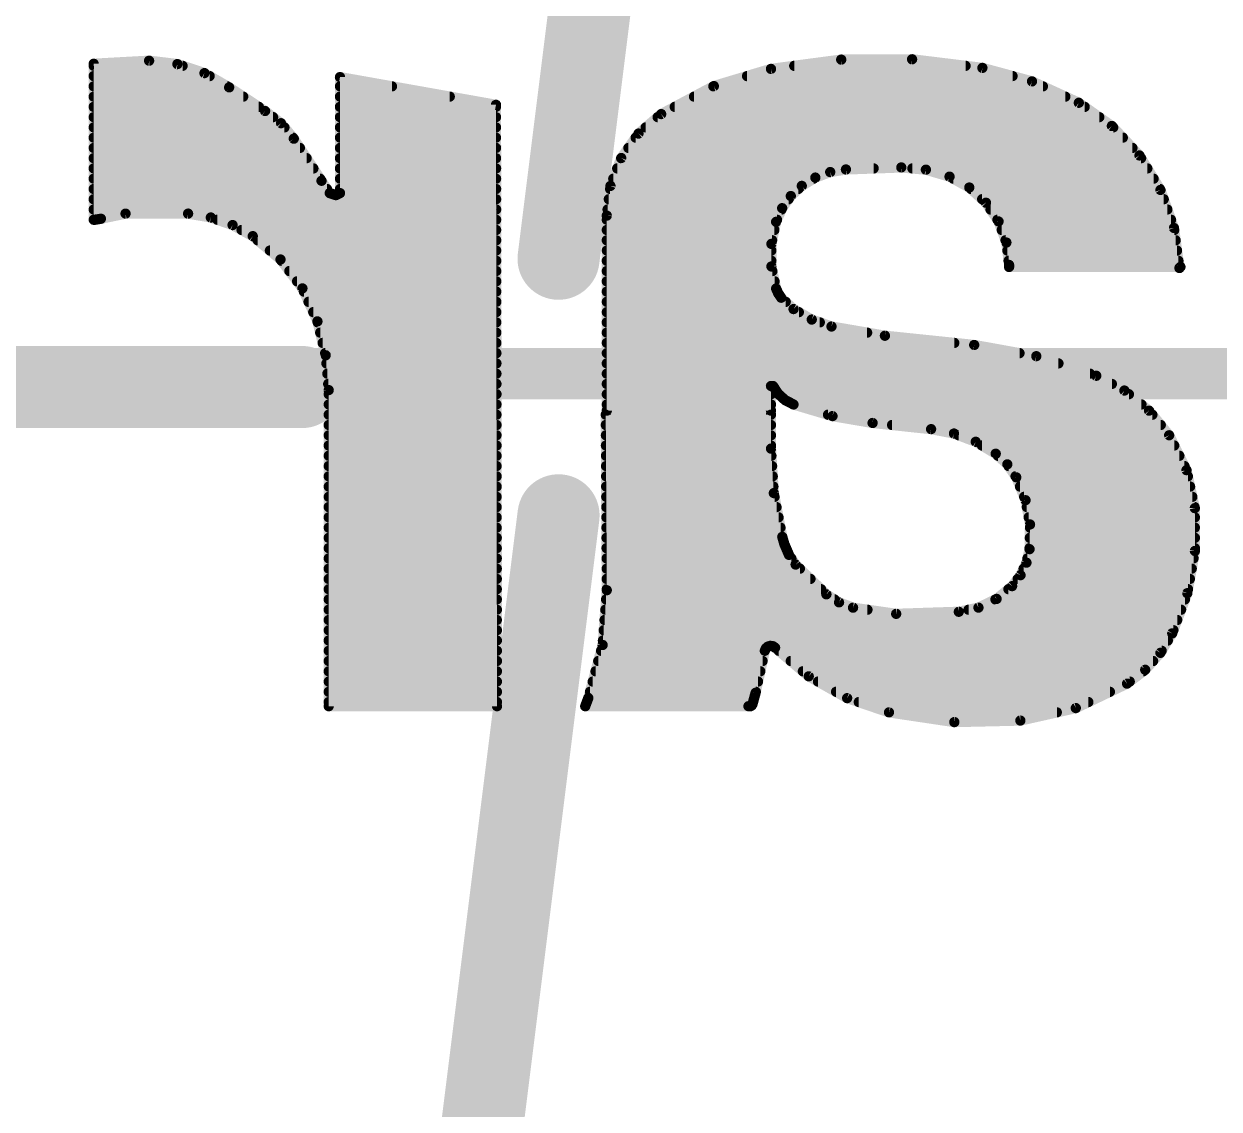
# Model space of a CAD drawing. Extents: x -33 to 32.5, y -8.9 to 49.7.
# Drawn here: x 3.487 to 6.446, y 38.82 to 41.506 of the extents above; entities that cross this region are included whole.
import ezdxf

# ---------------------------------------------------------------- set-up
doc = ezdxf.new("R2010")
doc.units = 0
for name, color, linetype in [('21', 41, 'CONTINUOUS'), ('22', 40, 'CONTINUOUS'), ('51', 53, 'CONTINUOUS')]:
    doc.layers.add(name, color=color, linetype=linetype)

msp = doc.modelspace()

# ---------------------------------------------------------------- linework, layer by layer
at = {"layer": '21', "const_width": 0.2032}
for points in [[(5.1282, 43.4645), (4.8107, 40.9245)], [(4.1757, 40.607), (2.2707, 40.607)], [(4.8107, 40.2895), (4.4932, 37.7495)]]:
    msp.add_lwpolyline(points, dxfattribs=at)
at = {"layer": '21', "const_width": 0.1016}
for points in [[(4.7603, 40.9308, 1), (4.8611, 40.9182)], [(4.1757, 40.5562, 1), (4.1757, 40.6578)], [(4.8611, 40.2832, 1), (4.7603, 40.2958)]]:
    msp.add_lwpolyline(points, format="xyb", dxfattribs=at)
at = {"layer": '22', "const_width": 0.0254}
for points in [[(3.7973, 41.4147), (3.6601, 41.4071)], [(3.6601, 41.4071), (3.6601, 41.021)], [(3.8674, 41.4063), (3.7973, 41.4147)], [(3.9343, 41.384), (3.8674, 41.4063)], [(5.3365, 41.3944), (5.5104, 41.4174)], [(5.5104, 41.4174), (5.6857, 41.4182)], [(5.6857, 41.4182), (5.8598, 41.3969)], [(3.6601, 41.402), (3.8802, 41.402)], [(3.6601, 41.3766), (3.9471, 41.3766)], [(3.9954, 41.3487), (3.9343, 41.384)], [(5.1951, 41.3519), (5.3365, 41.3944)], [(5.2773, 41.3766), (5.9344, 41.3766)], [(5.394, 41.402), (5.8182, 41.402)], [(5.8598, 41.3969), (5.9827, 41.3635)], [(3.6601, 41.3512), (3.9911, 41.3512)], [(4.0843, 41.2902), (3.9954, 41.3487)], [(4.6558, 41.3055), (4.2697, 41.3741)], [(4.2697, 41.3741), (4.2697, 41.087)], [(4.2697, 41.3512), (4.3986, 41.3512)], [(5.0648, 41.2826), (5.1951, 41.3519)], [(5.1938, 41.3512), (6.0096, 41.3512)], [(5.9827, 41.3635), (6.0985, 41.3106)], [(3.6601, 41.3258), (4.0302, 41.3258)], [(4.2697, 41.3258), (4.5415, 41.3258)], [(5.146, 41.3258), (6.0652, 41.3258)], [(3.6601, 41.3004), (4.0688, 41.3004)], [(4.1238, 41.26), (4.0843, 41.2902)], [(4.2697, 41.3004), (4.6558, 41.3004)], [(4.6584, 39.817), (4.6558, 41.3055)], [(5.0983, 41.3004), (6.113, 41.3004)], [(6.0985, 41.3106), (6.1803, 41.2531)], [(3.6601, 41.275), (4.1042, 41.275)], [(4.1554, 41.2217), (4.1238, 41.26)], [(4.2697, 41.275), (4.6559, 41.275)], [(5.0086, 41.2343), (5.0648, 41.2826)], [(5.056, 41.275), (6.1492, 41.275)], [(3.6601, 41.2496), (4.1323, 41.2496)], [(4.2697, 41.2496), (4.6559, 41.2496)], [(4.9659, 41.1738), (5.0086, 41.2343)], [(5.0264, 41.2496), (6.1836, 41.2496)], [(6.1803, 41.2531), (6.2486, 41.1802)], [(3.6601, 41.2242), (4.1533, 41.2242)], [(3.6601, 41.1988), (4.1705, 41.1988)], [(4.224, 41.1175), (4.1554, 41.2217)], [(4.2697, 41.2242), (4.6559, 41.2242)], [(4.2697, 41.1988), (4.656, 41.1988)], [(4.9836, 41.1988), (6.2312, 41.1988)], [(5.0015, 41.2242), (6.2074, 41.2242)], [(3.6601, 41.1734), (4.1872, 41.1734)], [(4.2697, 41.1734), (4.656, 41.1734)], [(4.9392, 41.1047), (4.9659, 41.1738)], [(4.9657, 41.1734), (6.2527, 41.1734)], [(6.2486, 41.1802), (6.3006, 41.0948)], [(3.6601, 41.148), (4.2039, 41.148)], [(4.2697, 41.148), (4.6561, 41.148)], [(4.9559, 41.148), (5.5906, 41.148)], [(5.4832, 41.1391), (5.4463, 41.1254)], [(5.522, 41.1455), (5.4832, 41.1391)], [(5.6591, 41.1505), (5.522, 41.1455)], [(5.7199, 41.145), (5.6591, 41.1505)], [(5.6865, 41.148), (6.2682, 41.148)], [(5.7785, 41.1277), (5.7199, 41.145)], [(3.6601, 41.1226), (4.2206, 41.1226)], [(4.2443, 41.087), (4.224, 41.1175)], [(4.2697, 41.1226), (4.6561, 41.1226)], [(4.9461, 41.1226), (5.4418, 41.1226)], [(5.4463, 41.1254), (5.4127, 41.1048)], [(5.8274, 41.1008), (5.7785, 41.1277)], [(5.7878, 41.1226), (6.2836, 41.1226)], [(3.6601, 41.0972), (4.2375, 41.0972)], [(4.2596, 41.082), (4.2443, 41.087)], [(4.2697, 41.087), (4.2596, 41.082)], [(4.2697, 41.0972), (4.6562, 41.0972)], [(4.9301, 41.0312), (4.9392, 41.1047)], [(4.9383, 41.0972), (5.4045, 41.0972)], [(5.3856, 41.0797), (5.3642, 41.0497)], [(5.4127, 41.1048), (5.3856, 41.0797)], [(5.8686, 41.0632), (5.8274, 41.1008)], [(5.8314, 41.0972), (6.2991, 41.0972)], [(6.3006, 41.0948), (6.334, 41.0006)], [(3.6601, 41.0718), (4.6562, 41.0718)], [(4.9351, 41.0718), (5.38, 41.0718)], [(5.3642, 41.0497), (5.3492, 41.0159)], [(5.8592, 41.0718), (6.3087, 41.0718)], [(5.8998, 41.0169), (5.8686, 41.0632)], [(3.6601, 41.0464), (4.6563, 41.0464)], [(3.6601, 41.021), (3.6627, 41.021)], [(3.6601, 41.021), (3.6627, 41.021)], [(3.6627, 41.021), (3.6779, 41.0235)], [(3.6779, 41.0235), (3.7389, 41.0362)], [(3.7389, 41.0362), (3.8938, 41.0362)], [(3.8938, 41.0362), (3.95, 41.0267)], [(3.95, 41.0267), (4.0039, 41.0079)], [(3.9663, 41.021), (4.6563, 41.021)], [(4.9301, 40.5486), (4.9301, 41.0312)], [(4.9301, 41.021), (5.3515, 41.021)], [(4.932, 41.0464), (5.3627, 41.0464)], [(5.8799, 41.0464), (6.3177, 41.0464)], [(5.897, 41.021), (6.3268, 41.021)], [(4.0039, 41.0079), (4.0538, 40.9804)], [(4.0262, 40.9956), (4.6563, 40.9956)], [(4.9301, 40.9956), (5.3449, 40.9956)], [(5.3492, 41.0159), (5.3375, 40.9613)], [(5.9192, 40.9646), (5.8998, 41.0169)], [(5.9077, 40.9956), (6.3347, 40.9956)], [(6.334, 41.0006), (6.3475, 40.9016)], [(4.0538, 40.9804), (4.1225, 40.9227)], [(4.0659, 40.9702), (4.6564, 40.9702)], [(4.9301, 40.9702), (5.3394, 40.9702)], [(5.3375, 40.9613), (5.3375, 40.9054)], [(5.9171, 40.9702), (6.3381, 40.9702)], [(5.9258, 40.9092), (5.9192, 40.9646)], [(4.0962, 40.9448), (4.6564, 40.9448)], [(4.9301, 40.9448), (5.3375, 40.9448)], [(5.9216, 40.9448), (6.3416, 40.9448)], [(4.1225, 40.9227), (4.1768, 40.8512)], [(4.125, 40.9194), (4.6565, 40.9194)], [(4.9301, 40.9194), (5.3375, 40.9194)], [(5.3375, 40.9054), (5.3492, 40.8508)], [(5.9246, 40.9194), (6.3451, 40.9194)], [(5.9258, 40.9042), (5.9258, 40.9092)], [(6.35, 40.9042), (5.9258, 40.9042)], [(6.3475, 40.9016), (6.35, 40.9042)], [(4.1443, 40.894), (4.6565, 40.894)], [(4.9301, 40.894), (5.34, 40.894)], [(4.1635, 40.8686), (4.6566, 40.8686)], [(4.1768, 40.8512), (4.2139, 40.7695)], [(4.1804, 40.8432), (4.6566, 40.8432)], [(4.9301, 40.8686), (5.3454, 40.8686)], [(4.9301, 40.8432), (5.3525, 40.8432)], [(5.3492, 40.8508), (5.3545, 40.8388)], [(4.1919, 40.8178), (4.6567, 40.8178)], [(4.9301, 40.8178), (5.373, 40.8178)], [(5.3545, 40.8388), (5.3619, 40.828)], [(5.3619, 40.828), (5.3924, 40.8)], [(4.2035, 40.7924), (4.6567, 40.7924)], [(4.9301, 40.7924), (5.4056, 40.7924)], [(5.3924, 40.8), (5.4374, 40.7741)], [(4.2139, 40.7695), (4.2344, 40.6855)], [(4.2145, 40.767), (4.6567, 40.767)], [(4.9301, 40.767), (5.4574, 40.767)], [(5.4374, 40.7741), (5.4864, 40.7568)], [(5.4864, 40.7568), (5.6185, 40.734)], [(4.2207, 40.7416), (4.6568, 40.7416)], [(4.9301, 40.7416), (5.5745, 40.7416)], [(5.6185, 40.734), (5.8395, 40.7111)], [(4.2269, 40.7162), (4.6568, 40.7162)], [(4.9301, 40.7162), (5.7903, 40.7162)], [(5.8395, 40.7111), (5.9932, 40.6833)], [(4.2331, 40.6908), (4.6569, 40.6908)], [(4.2344, 40.6855), (4.2418, 40.5994)], [(4.2361, 40.6654), (4.6569, 40.6654)], [(4.9301, 40.6908), (5.9517, 40.6908)], [(4.9301, 40.6654), (6.0481, 40.6654)], [(5.9932, 40.6833), (6.1417, 40.6349)], [(4.2383, 40.64), (4.657, 40.64)], [(4.9301, 40.64), (6.1261, 40.64)], [(6.1417, 40.6349), (6.2114, 40.5983)], [(4.2405, 40.6146), (4.657, 40.6146)], [(4.9301, 40.6146), (6.1803, 40.6146)], [(5.3416, 40.6095), (5.3365, 40.6095)], [(5.3365, 40.6095), (5.3365, 40.5486)], [(5.3544, 40.5901), (5.3416, 40.6095)], [(4.2418, 40.5994), (4.2418, 39.817)], [(4.2418, 40.5892), (4.6571, 40.5892)], [(4.9301, 40.5892), (5.3365, 40.5892)], [(5.3717, 40.5745), (5.3544, 40.5901)], [(5.3554, 40.5892), (6.2225, 40.5892)], [(6.2114, 40.5983), (6.2723, 40.5485)], [(4.2418, 40.5638), (4.6571, 40.5638)], [(4.9301, 40.5638), (5.3365, 40.5638)], [(5.3365, 40.5486), (4.9301, 40.5486)], [(5.3924, 40.5638), (5.3717, 40.5745)], [(5.4888, 40.535), (5.3924, 40.5638)], [(5.3924, 40.5638), (6.2536, 40.5638)], [(6.2723, 40.5485), (6.3221, 40.4876)], [(4.2418, 40.5384), (4.6571, 40.5384)], [(4.9301, 40.1041), (4.9276, 40.5384)], [(4.9276, 40.5384), (5.3365, 40.5384)], [(5.3365, 40.5384), (5.3365, 40.4546)], [(5.4776, 40.5384), (6.2806, 40.5384)], [(5.588, 40.5181), (5.4888, 40.535)], [(5.7328, 40.5028), (5.588, 40.5181)], [(4.2418, 40.513), (4.6572, 40.513)], [(4.2418, 40.4876), (4.6572, 40.4876)], [(4.9277, 40.513), (5.3365, 40.513)], [(4.9279, 40.4876), (5.3365, 40.4876)], [(5.6363, 40.513), (6.3013, 40.513)], [(5.7894, 40.492), (5.7328, 40.5028)], [(5.8433, 40.4715), (5.7894, 40.492)], [(5.8009, 40.4876), (6.3221, 40.4876)], [(6.3221, 40.4876), (6.365, 40.4014)], [(4.2418, 40.4622), (4.6573, 40.4622)], [(4.928, 40.4622), (5.3365, 40.4622)], [(5.8928, 40.4419), (5.8433, 40.4715)], [(5.8588, 40.4622), (6.3347, 40.4622)], [(4.2418, 40.4368), (4.6573, 40.4368)], [(4.9282, 40.4368), (5.3376, 40.4368)], [(5.3365, 40.4546), (5.3435, 40.3445)], [(5.9216, 40.4156), (5.8928, 40.4419)], [(5.8984, 40.4368), (6.3474, 40.4368)], [(4.2418, 40.4114), (4.6574, 40.4114)], [(4.9283, 40.4114), (5.3393, 40.4114)], [(5.9436, 40.3835), (5.9216, 40.4156)], [(5.9245, 40.4114), (6.36, 40.4114)], [(6.365, 40.4014), (6.3856, 40.3073)], [(4.2418, 40.386), (4.6574, 40.386)], [(4.9285, 40.386), (5.3409, 40.386)], [(5.9419, 40.386), (6.3684, 40.386)], [(5.9666, 40.3269), (5.9436, 40.3835)], [(4.2418, 40.3606), (4.6575, 40.3606)], [(4.9286, 40.3606), (5.3425, 40.3606)], [(5.3435, 40.3445), (5.3645, 40.2361)], [(5.9529, 40.3606), (6.3739, 40.3606)], [(4.2418, 40.3352), (4.6575, 40.3352)], [(4.2418, 40.3098), (4.6575, 40.3098)], [(4.9288, 40.3352), (5.3453, 40.3352)], [(4.9289, 40.3098), (5.3502, 40.3098)], [(5.9632, 40.3352), (6.3795, 40.3352)], [(5.9777, 40.2668), (5.9666, 40.3269)], [(5.9698, 40.3098), (6.3851, 40.3098)], [(4.2418, 40.2844), (4.6576, 40.2844)], [(4.9291, 40.2844), (5.3552, 40.2844)], [(5.9745, 40.2844), (6.3857, 40.2844)], [(6.3856, 40.3073), (6.3859, 40.2012)], [(4.2418, 40.259), (4.6576, 40.259)], [(4.9292, 40.259), (5.3601, 40.259)], [(5.9766, 40.2057), (5.9777, 40.2668)], [(5.9776, 40.259), (6.3857, 40.259)], [(4.2418, 40.2336), (4.6577, 40.2336)], [(4.9294, 40.2336), (5.3652, 40.2336)], [(5.3645, 40.2361), (5.3696, 40.2184)], [(5.9771, 40.2336), (6.3858, 40.2336)], [(4.2418, 40.2082), (4.6577, 40.2082)], [(4.9295, 40.2082), (5.374, 40.2082)], [(5.3696, 40.2184), (5.3811, 40.1916)], [(5.3811, 40.1916), (5.3975, 40.1676)], [(5.9689, 40.1723), (5.9766, 40.2057)], [(5.9766, 40.2082), (6.3858, 40.2082)], [(6.3859, 40.2012), (6.367, 40.0967)], [(4.2418, 40.1828), (4.6578, 40.1828)], [(4.9297, 40.1828), (5.3871, 40.1828)], [(5.3975, 40.1676), (5.4737, 40.0939)], [(5.9543, 40.1414), (5.9689, 40.1723)], [(5.9713, 40.1828), (6.3825, 40.1828)], [(4.2418, 40.1574), (4.6578, 40.1574)], [(4.2418, 40.132), (4.6578, 40.132)], [(4.9298, 40.1574), (5.408, 40.1574)], [(4.9299, 40.132), (5.4343, 40.132)], [(5.9334, 40.1142), (5.9543, 40.1414)], [(5.9471, 40.132), (6.3734, 40.132)], [(5.9618, 40.1574), (6.378, 40.1574)], [(4.2418, 40.1066), (4.6579, 40.1066)], [(4.9198, 39.9686), (4.9301, 40.1041)], [(4.9301, 40.1066), (5.4606, 40.1066)], [(5.895, 40.0826), (5.9334, 40.1142)], [(5.9242, 40.1066), (6.3688, 40.1066)], [(4.2418, 40.0812), (4.6579, 40.0812)], [(4.9284, 40.0812), (5.4938, 40.0812)], [(5.4737, 40.0939), (5.505, 40.0741)], [(5.505, 40.0741), (5.5397, 40.0609)], [(5.8501, 40.061), (5.895, 40.0826)], [(5.8921, 40.0812), (6.3612, 40.0812)], [(6.367, 40.0967), (6.3297, 39.9974)], [(4.2418, 40.0558), (4.658, 40.0558)], [(4.9264, 40.0558), (5.5753, 40.0558)], [(5.5397, 40.0609), (5.6464, 40.0456)], [(5.6464, 40.0456), (5.8014, 40.0507)], [(5.8014, 40.0507), (5.8501, 40.061)], [(5.8255, 40.0558), (6.3516, 40.0558)], [(4.2418, 40.0304), (4.658, 40.0304)], [(4.9245, 40.0304), (6.3421, 40.0304)], [(4.2418, 40.005), (4.6581, 40.005)], [(4.9225, 40.005), (6.3326, 40.005)], [(6.3297, 39.9974), (6.3005, 39.9491)], [(4.2418, 39.9796), (4.6581, 39.9796)], [(4.8844, 39.8374), (4.9198, 39.9686)], [(4.9206, 39.9796), (6.3189, 39.9796)], [(5.3239, 39.9601), (5.3213, 39.9542)], [(5.3287, 39.9644), (5.3239, 39.9601)], [(5.3349, 39.9663), (5.3287, 39.9644)], [(5.3413, 39.9654), (5.3349, 39.9663)], [(5.3467, 39.9618), (5.3413, 39.9654)], [(5.43, 39.891), (5.3467, 39.9618)], [(4.2418, 39.9542), (4.6582, 39.9542)], [(4.2418, 39.9288), (4.6582, 39.9288)], [(4.909, 39.9288), (5.3157, 39.9288)], [(4.9159, 39.9542), (5.3213, 39.9542)], [(5.3213, 39.9542), (5.2984, 39.8501)], [(5.3556, 39.9542), (6.3036, 39.9542)], [(5.3855, 39.9288), (6.2823, 39.9288)], [(6.3005, 39.9491), (6.2628, 39.9071)], [(4.2418, 39.9034), (4.6582, 39.9034)], [(4.9022, 39.9034), (5.3101, 39.9034)], [(5.4154, 39.9034), (6.2579, 39.9034)], [(6.2628, 39.9071), (6.2179, 39.8729)], [(4.2418, 39.878), (4.6583, 39.878)], [(4.8953, 39.878), (5.3045, 39.878)], [(5.5251, 39.837), (5.43, 39.891)], [(5.4529, 39.878), (6.2246, 39.878)], [(6.2179, 39.8729), (6.091, 39.8123)], [(4.2418, 39.8526), (4.6583, 39.8526)], [(4.8768, 39.817), (4.8844, 39.8374)], [(4.8885, 39.8526), (5.299, 39.8526)], [(5.2984, 39.8501), (5.2908, 39.8221)], [(5.4976, 39.8526), (6.1754, 39.8526)], [(5.6286, 39.8018), (5.5251, 39.837)], [(4.2418, 39.8272), (4.6584, 39.8272)], [(4.2418, 39.817), (4.6584, 39.817)], [(5.2807, 39.817), (4.8768, 39.817)], [(4.8806, 39.8272), (5.2922, 39.8272)], [(5.2849, 39.8167), (5.2807, 39.817)], [(5.2886, 39.8185), (5.2849, 39.8167)], [(5.2908, 39.8221), (5.2886, 39.8185)], [(5.5539, 39.8272), (6.1221, 39.8272)], [(6.091, 39.8123), (5.9538, 39.7815)], [(5.7903, 39.7777), (5.6286, 39.8018)], [(5.6286, 39.8018), (6.0441, 39.8018)], [(5.9538, 39.7815), (5.7903, 39.7777)]]:
    msp.add_lwpolyline(points, dxfattribs=at)
at = {"layer": '22', "const_width": 0.0127}
for points in [[(3.6597, 41.4134, 1), (3.6605, 41.4008)], [(3.6665, 41.4071, 1), (3.6538, 41.4071)], [(3.7981, 41.421, 1), (3.7965, 41.4084)], [(3.7977, 41.4084, 1), (3.7969, 41.421)], [(3.8694, 41.4123, 1), (3.8653, 41.4003)], [(3.8666, 41.4, 1), (3.8681, 41.4126)], [(5.5103, 41.4237, 1), (5.5104, 41.411)], [(5.5112, 41.4111, 1), (5.5095, 41.4237)], [(5.6865, 41.4245, 1), (5.685, 41.4119)], [(5.6858, 41.4119, 1), (5.6857, 41.4246)], [(3.6601, 41.383, 1), (3.6601, 41.3703)], [(3.6601, 41.4083, 1), (3.6601, 41.3957)], [(3.8802, 41.3957, 1), (3.8802, 41.4083)], [(3.9375, 41.3895, 1), (3.9311, 41.3785)], [(3.9323, 41.378, 1), (3.9363, 41.39)], [(3.9471, 41.3703, 1), (3.9471, 41.383)], [(5.2773, 41.383, 1), (5.2773, 41.3703)], [(5.3357, 41.4007, 1), (5.3373, 41.3881)], [(5.3383, 41.3883, 1), (5.3347, 41.4005)], [(5.394, 41.4083, 1), (5.394, 41.3957)], [(5.8182, 41.3957, 1), (5.8182, 41.4083)], [(5.8615, 41.403, 1), (5.8581, 41.3908)], [(5.859, 41.3906, 1), (5.8606, 41.4032)], [(5.9344, 41.3703, 1), (5.9344, 41.383)], [(3.6601, 41.3575, 1), (3.6601, 41.3449)], [(3.9989, 41.354, 1), (3.9919, 41.3434)], [(3.9911, 41.3449, 1), (3.9911, 41.3575)], [(3.9922, 41.3432, 1), (3.9986, 41.3542)], [(4.2708, 41.3804, 1), (4.2686, 41.3678)], [(4.2761, 41.3741, 1), (4.2633, 41.3741)], [(4.2697, 41.3575, 1), (4.2697, 41.3449)], [(4.3986, 41.3449, 1), (4.3986, 41.3575)], [(5.1938, 41.3575, 1), (5.1938, 41.3449)], [(5.1933, 41.358, 1), (5.197, 41.3458)], [(5.1981, 41.3463, 1), (5.1921, 41.3575)], [(5.9853, 41.3693, 1), (5.98, 41.3577)], [(5.981, 41.3574, 1), (5.9843, 41.3696)], [(6.0096, 41.3449, 1), (6.0096, 41.3575)], [(3.6601, 41.3321, 1), (3.6601, 41.3195)], [(4.0302, 41.3195, 1), (4.0302, 41.3321)], [(4.2697, 41.3321, 1), (4.2697, 41.3195)], [(4.5415, 41.3195, 1), (4.5415, 41.3321)], [(5.146, 41.3321, 1), (5.146, 41.3195)], [(6.0652, 41.3195, 1), (6.0652, 41.3321)], [(3.6601, 41.3068, 1), (3.6601, 41.2941)], [(4.0688, 41.2941, 1), (4.0688, 41.3068)], [(4.0882, 41.2952, 1), (4.0804, 41.2852)], [(4.0808, 41.2849, 1), (4.0878, 41.2955)], [(4.2697, 41.3068, 1), (4.2697, 41.2941)], [(4.6621, 41.3055, 1), (4.6495, 41.3055)], [(4.6547, 41.2992, 1), (4.6569, 41.3118)], [(4.6558, 41.2941, 1), (4.6558, 41.3068)], [(5.0983, 41.3068, 1), (5.0983, 41.2941)], [(6.1022, 41.3158, 1), (6.0948, 41.3054)], [(6.0959, 41.3048, 1), (6.1011, 41.3164)], [(6.113, 41.2941, 1), (6.113, 41.3068)], [(3.6601, 41.2813, 1), (3.6601, 41.2687)], [(4.1042, 41.2687, 1), (4.1042, 41.2813)], [(4.1286, 41.264, 1), (4.1189, 41.256)], [(4.1199, 41.255, 1), (4.1276, 41.265)], [(4.2697, 41.2813, 1), (4.2697, 41.2687)], [(4.6559, 41.2687, 1), (4.6559, 41.2813)], [(5.056, 41.2813, 1), (5.056, 41.2687)], [(5.0618, 41.2882, 1), (5.0678, 41.277)], [(5.0689, 41.2778, 1), (5.0607, 41.2874)], [(6.1492, 41.2687, 1), (6.1492, 41.2813)], [(3.6601, 41.2559, 1), (3.6601, 41.2433)], [(4.1323, 41.2433, 1), (4.1323, 41.2559)], [(4.2697, 41.2559, 1), (4.2697, 41.2433)], [(4.6559, 41.2433, 1), (4.6559, 41.2559)], [(5.0045, 41.2391, 1), (5.0128, 41.2295)], [(5.0138, 41.2306, 1), (5.0034, 41.238)], [(5.0264, 41.2559, 1), (5.0264, 41.2433)], [(6.1849, 41.2575, 1), (6.1756, 41.2488)], [(6.1766, 41.2479, 1), (6.1839, 41.2583)], [(6.1836, 41.2433, 1), (6.1836, 41.2559)], [(3.6601, 41.2306, 1), (3.6601, 41.2179)], [(3.6601, 41.2051, 1), (3.6601, 41.1925)], [(4.1607, 41.2252, 1), (4.1501, 41.2182)], [(4.1505, 41.2177, 1), (4.1603, 41.2257)], [(4.1533, 41.2179, 1), (4.1533, 41.2306)], [(4.1705, 41.1925, 1), (4.1705, 41.2051)], [(4.2697, 41.2306, 1), (4.2697, 41.2179)], [(4.2697, 41.2051, 1), (4.2697, 41.1925)], [(4.6559, 41.2179, 1), (4.6559, 41.2306)], [(4.656, 41.1925, 1), (4.656, 41.2051)], [(4.9836, 41.2051, 1), (4.9836, 41.1925)], [(5.0015, 41.2306, 1), (5.0015, 41.2179)], [(6.2074, 41.2179, 1), (6.2074, 41.2306)], [(6.2312, 41.1925, 1), (6.2312, 41.2051)], [(3.6601, 41.1797, 1), (3.6601, 41.1671)], [(4.1872, 41.1671, 1), (4.1872, 41.1797)], [(4.2697, 41.1797, 1), (4.2697, 41.1671)], [(4.656, 41.1671, 1), (4.656, 41.1797)], [(4.9657, 41.1797, 1), (4.9657, 41.1671)], [(4.9607, 41.1775, 1), (4.9711, 41.1701)], [(4.9718, 41.1715, 1), (4.96, 41.1761)], [(6.254, 41.1835, 1), (6.2432, 41.1769)], [(6.244, 41.1758, 1), (6.2532, 41.1845)], [(6.2527, 41.1671, 1), (6.2527, 41.1797)], [(3.6601, 41.1544, 1), (3.6601, 41.1417)], [(4.2039, 41.1417, 1), (4.2039, 41.1544)], [(4.2697, 41.1544, 1), (4.2697, 41.1417)], [(4.6561, 41.1417, 1), (4.6561, 41.1544)], [(4.9559, 41.1544, 1), (4.9559, 41.1417)], [(5.4821, 41.1454, 1), (5.4842, 41.1328)], [(5.4854, 41.1331, 1), (5.4809, 41.145)], [(5.5218, 41.1518, 1), (5.5222, 41.1392)], [(5.523, 41.1392, 1), (5.521, 41.1518)], [(5.5906, 41.1417, 1), (5.5906, 41.1544)], [(5.6597, 41.1568, 1), (5.6585, 41.1442)], [(5.6593, 41.1442, 1), (5.6589, 41.1568)], [(5.6865, 41.1544, 1), (5.6865, 41.1417)], [(5.7217, 41.151, 1), (5.7181, 41.1389)], [(5.7193, 41.1386, 1), (5.7205, 41.1513)], [(6.2682, 41.1417, 1), (6.2682, 41.1544)], [(3.6601, 41.1289, 1), (3.6601, 41.1163)], [(4.2293, 41.121, 1), (4.2187, 41.114)], [(4.2187, 41.114, 1), (4.2293, 41.121)], [(4.2206, 41.1163, 1), (4.2206, 41.1289)], [(4.2697, 41.1289, 1), (4.2697, 41.1163)], [(4.6561, 41.1163, 1), (4.6561, 41.1289)], [(4.9461, 41.1289, 1), (4.9461, 41.1163)], [(5.4441, 41.1313, 1), (5.4485, 41.1194)], [(5.4418, 41.1163, 1), (5.4418, 41.1289)], [(5.4496, 41.1199, 1), (5.443, 41.1308)], [(5.7816, 41.1333, 1), (5.7754, 41.1221)], [(5.7767, 41.1216, 1), (5.7803, 41.1338)], [(5.7878, 41.1289, 1), (5.7878, 41.1163)], [(6.2836, 41.1163, 1), (6.2836, 41.1289)], [(3.6601, 41.1035, 1), (3.6601, 41.0909)], [(4.2375, 41.0909, 1), (4.2375, 41.1035)], [(4.2463, 41.093, 1), (4.2423, 41.081)], [(4.239, 41.0835, 1), (4.2496, 41.0905)], [(4.2568, 41.0877, 1), (4.2624, 41.0763)], [(4.2576, 41.076, 1), (4.2616, 41.088)], [(4.2633, 41.087, 1), (4.2761, 41.087)], [(4.2697, 41.1035, 1), (4.2697, 41.0909)], [(4.2725, 41.0813, 1), (4.2669, 41.0927)], [(4.6562, 41.0909, 1), (4.6562, 41.1035)], [(4.9383, 41.1035, 1), (4.9383, 41.0909)], [(4.9455, 41.1039, 1), (4.9329, 41.1055)], [(4.9333, 41.107, 1), (4.9451, 41.1024)], [(5.3908, 41.076, 1), (5.3805, 41.0834)], [(5.4045, 41.0909, 1), (5.4045, 41.1035)], [(5.4094, 41.1102, 1), (5.416, 41.0994)], [(5.417, 41.1001, 1), (5.4084, 41.1095)], [(5.8317, 41.1055, 1), (5.8231, 41.0961)], [(5.8243, 41.0953, 1), (5.8305, 41.1064)], [(5.8314, 41.1035, 1), (5.8314, 41.0909)], [(6.3065, 41.0969, 1), (6.2946, 41.0927)], [(6.2951, 41.0915, 1), (6.306, 41.0981)], [(6.2991, 41.0909, 1), (6.2991, 41.1035)], [(3.6601, 41.0782, 1), (3.6601, 41.0655)], [(4.6562, 41.0655, 1), (4.6562, 41.0782)], [(4.9351, 41.0782, 1), (4.9351, 41.0655)], [(5.37, 41.0471, 1), (5.3584, 41.0522)], [(5.3813, 41.0844, 1), (5.3899, 41.075)], [(5.38, 41.0655, 1), (5.38, 41.0782)], [(5.8592, 41.0782, 1), (5.8592, 41.0655)], [(5.8739, 41.0667, 1), (5.8633, 41.0596)], [(5.8643, 41.0585, 1), (5.8729, 41.0679)], [(6.3087, 41.0655, 1), (6.3087, 41.0782)], [(3.6601, 41.0527, 1), (3.6601, 41.0401)], [(3.6601, 41.0273, 1), (3.6601, 41.0147)], [(3.6601, 41.0273, 1), (3.6601, 41.0147)], [(3.6617, 41.0273, 1), (3.6637, 41.0147)], [(3.6627, 41.0147, 1), (3.6627, 41.0273)], [(3.6627, 41.0147, 1), (3.6627, 41.0273)], [(3.6766, 41.0297, 1), (3.6792, 41.0173)], [(3.6789, 41.0172, 1), (3.6769, 41.0298)], [(3.7389, 41.0425, 1), (3.7389, 41.0299)], [(3.7402, 41.03, 1), (3.7376, 41.0424)], [(3.8949, 41.0425, 1), (3.8927, 41.0299)], [(3.8938, 41.0299, 1), (3.8938, 41.0425)], [(3.9521, 41.0327, 1), (3.9479, 41.0207)], [(3.949, 41.0204, 1), (3.9511, 41.0329)], [(3.9663, 41.0273, 1), (3.9663, 41.0147)], [(4.6563, 41.0401, 1), (4.6563, 41.0527)], [(4.6563, 41.0147, 1), (4.6563, 41.0273)], [(4.9365, 41.0312, 1), (4.9238, 41.0312)], [(4.9238, 41.032, 1), (4.9364, 41.0304)], [(4.9301, 41.0273, 1), (4.9301, 41.0147)], [(4.932, 41.0527, 1), (4.932, 41.0401)], [(5.3515, 41.0147, 1), (5.3515, 41.0273)], [(5.359, 41.0533, 1), (5.3693, 41.046)], [(5.3627, 41.0401, 1), (5.3627, 41.0527)], [(5.8799, 41.0527, 1), (5.8799, 41.0401)], [(5.897, 41.0273, 1), (5.897, 41.0147)], [(6.3177, 41.0401, 1), (6.3177, 41.0527)], [(6.3268, 41.0147, 1), (6.3268, 41.0273)], [(3.6538, 41.021, 1), (3.6665, 41.021)], [(4.0069, 41.0135, 1), (4.0008, 41.0024)], [(4.0018, 41.0019, 1), (4.006, 41.0139)], [(4.0262, 41.002, 1), (4.0262, 40.9893)], [(4.6563, 40.9893, 1), (4.6563, 41.002)], [(4.9301, 41.002, 1), (4.9301, 40.9893)], [(5.3434, 41.0185, 1), (5.355, 41.0133)], [(5.3554, 41.0146, 1), (5.343, 41.0172)], [(5.3449, 40.9893, 1), (5.3449, 41.002)], [(5.9057, 41.0191, 1), (5.8938, 41.0147)], [(5.8945, 41.0134, 1), (5.9051, 41.0205)], [(5.9077, 41.002, 1), (5.9077, 40.9893)], [(6.3403, 41.0015, 1), (6.3277, 40.9998)], [(6.328, 40.9985, 1), (6.34, 41.0028)], [(6.3347, 40.9893, 1), (6.3347, 41.002)], [(4.0579, 40.9853, 1), (4.0497, 40.9755)], [(4.0507, 40.9748, 1), (4.0569, 40.986)], [(4.0659, 40.9766, 1), (4.0659, 40.9639)], [(4.6564, 40.9639, 1), (4.6564, 40.9766)], [(4.9301, 40.9766, 1), (4.9301, 40.9639)], [(5.3439, 40.9613, 1), (5.3312, 40.9613)], [(5.3394, 40.9639, 1), (5.3394, 40.9766)], [(5.9171, 40.9766, 1), (5.9171, 40.9639)], [(5.9255, 40.9654, 1), (5.9129, 40.9639)], [(5.9133, 40.9624, 1), (5.9252, 40.9668)], [(6.3381, 40.9639, 1), (6.3381, 40.9766)], [(4.0962, 40.9511, 1), (4.0962, 40.9385)], [(4.6564, 40.9385, 1), (4.6564, 40.9511)], [(4.9301, 40.9511, 1), (4.9301, 40.9385)], [(5.3313, 40.9626, 1), (5.3437, 40.96)], [(5.3375, 40.9385, 1), (5.3375, 40.9511)], [(5.9216, 40.9511, 1), (5.9216, 40.9385)], [(6.3416, 40.9385, 1), (6.3416, 40.9511)], [(4.1276, 40.9265, 1), (4.1174, 40.9188)], [(4.1184, 40.9178, 1), (4.1266, 40.9275)], [(4.125, 40.9258, 1), (4.125, 40.9131)], [(4.6565, 40.9131, 1), (4.6565, 40.9258)], [(4.9301, 40.9258, 1), (4.9301, 40.9131)], [(5.3437, 40.9067, 1), (5.3313, 40.9041)], [(5.3375, 40.9131, 1), (5.3375, 40.9258)], [(5.9246, 40.9258, 1), (5.9246, 40.9131)], [(5.9258, 40.9106, 1), (5.9258, 40.8979)], [(5.9195, 40.9085, 1), (5.9321, 40.9099)], [(5.9322, 40.9092, 1), (5.9195, 40.9092)], [(6.3451, 40.9131, 1), (6.3451, 40.9258)], [(6.3546, 40.8998, 1), (6.3454, 40.9086)], [(6.35, 40.8979, 1), (6.35, 40.9106)], [(4.1443, 40.9004, 1), (4.1443, 40.8877)], [(4.6565, 40.8877, 1), (4.6565, 40.9004)], [(4.9301, 40.9004, 1), (4.9301, 40.8877)], [(5.3312, 40.9054, 1), (5.3439, 40.9054)], [(5.34, 40.8877, 1), (5.34, 40.9004)], [(5.9195, 40.9042, 1), (5.9322, 40.9042)], [(6.3429, 40.906, 1), (6.3521, 40.8972)], [(6.3412, 40.9007, 1), (6.3538, 40.9025)], [(4.1635, 40.8749, 1), (4.1635, 40.8623)], [(4.1825, 40.8538, 1), (4.171, 40.8486)], [(4.1717, 40.8473, 1), (4.1818, 40.855)], [(4.1804, 40.8496, 1), (4.1804, 40.8369)], [(4.6566, 40.8623, 1), (4.6566, 40.8749)], [(4.6566, 40.8369, 1), (4.6566, 40.8496)], [(4.9301, 40.8496, 1), (4.9301, 40.8369)], [(4.9301, 40.8749, 1), (4.9301, 40.8623)], [(5.355, 40.8533, 1), (5.3434, 40.8483)], [(5.343, 40.8495, 1), (5.3554, 40.8521)], [(5.3454, 40.8623, 1), (5.3454, 40.8749)], [(5.3525, 40.8369, 1), (5.3525, 40.8496)], [(4.1919, 40.8242, 1), (4.1919, 40.8115)], [(4.6567, 40.8115, 1), (4.6567, 40.8242)], [(4.9301, 40.8242, 1), (4.9301, 40.8115)], [(5.3597, 40.8424, 1), (5.3492, 40.8352)], [(5.3486, 40.8362, 1), (5.3603, 40.8413)], [(5.3662, 40.8327, 1), (5.3576, 40.8233)], [(5.3567, 40.8244, 1), (5.3671, 40.8316)], [(5.373, 40.8115, 1), (5.373, 40.8242)], [(4.2035, 40.7987, 1), (4.2035, 40.7861)], [(4.6567, 40.7861, 1), (4.6567, 40.7987)], [(4.9301, 40.7987, 1), (4.9301, 40.7861)], [(5.3956, 40.8055, 1), (5.3892, 40.7945)], [(5.3881, 40.7953, 1), (5.3967, 40.8047)], [(5.4056, 40.7861, 1), (5.4056, 40.7987)], [(4.2201, 40.771, 1), (4.2077, 40.768)], [(4.2081, 40.7669, 1), (4.2197, 40.7721)], [(4.2145, 40.7734, 1), (4.2145, 40.7607)], [(4.6567, 40.7607, 1), (4.6567, 40.7734)], [(4.9301, 40.7734, 1), (4.9301, 40.7607)], [(5.4395, 40.78, 1), (5.4353, 40.7681)], [(5.4342, 40.7685, 1), (5.4406, 40.7796)], [(5.4574, 40.7607, 1), (5.4574, 40.7734)], [(5.4875, 40.7631, 1), (5.4853, 40.7505)], [(5.4843, 40.7508, 1), (5.4885, 40.7628)], [(4.2207, 40.748, 1), (4.2207, 40.7353)], [(4.6568, 40.7353, 1), (4.6568, 40.748)], [(4.9301, 40.748, 1), (4.9301, 40.7353)], [(5.5745, 40.7353, 1), (5.5745, 40.748)], [(5.6192, 40.7403, 1), (5.6178, 40.7277)], [(5.6174, 40.7277, 1), (5.6196, 40.7403)], [(4.2269, 40.7225, 1), (4.2269, 40.7099)], [(4.6568, 40.7099, 1), (4.6568, 40.7225)], [(4.9301, 40.7225, 1), (4.9301, 40.7099)], [(5.7903, 40.7099, 1), (5.7903, 40.7225)], [(5.8406, 40.7173, 1), (5.8384, 40.7049)], [(5.8388, 40.7048, 1), (5.8402, 40.7174)], [(4.2331, 40.6972, 1), (4.2331, 40.6845)], [(4.2407, 40.6861, 1), (4.228, 40.685)], [(4.2282, 40.684, 1), (4.2405, 40.687)], [(4.2361, 40.6718, 1), (4.2361, 40.6591)], [(4.6569, 40.6845, 1), (4.6569, 40.6972)], [(4.6569, 40.6591, 1), (4.6569, 40.6718)], [(4.9301, 40.6972, 1), (4.9301, 40.6845)], [(4.9301, 40.6718, 1), (4.9301, 40.6591)], [(5.9517, 40.6845, 1), (5.9517, 40.6972)], [(5.9952, 40.6893, 1), (5.9912, 40.6773)], [(5.9921, 40.6771, 1), (5.9943, 40.6896)], [(6.0481, 40.6591, 1), (6.0481, 40.6718)], [(4.2383, 40.6463, 1), (4.2383, 40.6337)], [(4.657, 40.6337, 1), (4.657, 40.6463)], [(4.9301, 40.6463, 1), (4.9301, 40.6337)], [(6.1261, 40.6337, 1), (6.1261, 40.6463)], [(6.1447, 40.6405, 1), (6.1387, 40.6293)], [(4.2405, 40.621, 1), (4.2405, 40.6083)], [(4.657, 40.6083, 1), (4.657, 40.621)], [(4.9301, 40.621, 1), (4.9301, 40.6083)], [(5.3429, 40.6095, 1), (5.3301, 40.6095)], [(5.3365, 40.6159, 1), (5.3365, 40.6032)], [(5.3469, 40.613, 1), (5.3363, 40.606)], [(5.3416, 40.6032, 1), (5.3416, 40.6159)], [(6.1397, 40.6289, 1), (6.1437, 40.6409)], [(6.1803, 40.6083, 1), (6.1803, 40.621)], [(4.2482, 40.5994, 1), (4.2355, 40.5994)], [(4.2355, 40.5989, 1), (4.2481, 40.5999)], [(4.2418, 40.5956, 1), (4.2418, 40.5829)], [(4.6571, 40.5829, 1), (4.6571, 40.5956)], [(4.9301, 40.5956, 1), (4.9301, 40.5829)], [(5.3365, 40.5829, 1), (5.3365, 40.5956)], [(5.3587, 40.5948, 1), (5.3502, 40.5853)], [(5.3554, 40.5956, 1), (5.3554, 40.5829)], [(5.3491, 40.5866, 1), (5.3597, 40.5936)], [(6.2154, 40.6032, 1), (6.2073, 40.5934)], [(6.2084, 40.5927, 1), (6.2143, 40.6039)], [(6.2225, 40.5829, 1), (6.2225, 40.5956)], [(4.2418, 40.5701, 1), (4.2418, 40.5575)], [(4.6571, 40.5575, 1), (4.6571, 40.5701)], [(4.9301, 40.5549, 1), (4.9301, 40.5423)], [(4.9301, 40.5701, 1), (4.9301, 40.5575)], [(5.3365, 40.5575, 1), (5.3365, 40.5701)], [(5.3365, 40.5423, 1), (5.3365, 40.5549)], [(5.3746, 40.5801, 1), (5.3688, 40.5689)], [(5.3675, 40.5698, 1), (5.376, 40.5792)], [(5.3942, 40.5699, 1), (5.3906, 40.5577)], [(5.3924, 40.5701, 1), (5.3924, 40.5575)], [(5.3895, 40.5582, 1), (5.3953, 40.5694)], [(6.2536, 40.5575, 1), (6.2536, 40.5701)], [(6.2772, 40.5526, 1), (6.2674, 40.5445)], [(6.2683, 40.5436, 1), (6.2763, 40.5535)], [(4.2418, 40.5448, 1), (4.2418, 40.5321)], [(4.6571, 40.5321, 1), (4.6571, 40.5448)], [(4.9339, 40.5384, 1), (4.9213, 40.5384)], [(4.9276, 40.5448, 1), (4.9276, 40.5321)], [(4.9238, 40.5486, 1), (4.9365, 40.5486)], [(5.3301, 40.5486, 1), (5.3429, 40.5486)], [(5.3429, 40.5384, 1), (5.3301, 40.5384)], [(5.3365, 40.5321, 1), (5.3365, 40.5448)], [(5.4776, 40.5448, 1), (5.4776, 40.5321)], [(5.4899, 40.5413, 1), (5.4878, 40.5288)], [(5.487, 40.529, 1), (5.4906, 40.5411)], [(5.5887, 40.5244, 1), (5.5873, 40.5118)], [(5.5869, 40.5118, 1), (5.5891, 40.5244)], [(6.2806, 40.5321, 1), (6.2806, 40.5448)], [(4.2418, 40.5194, 1), (4.2418, 40.5067)], [(4.2418, 40.4939, 1), (4.2418, 40.4813)], [(4.6572, 40.5067, 1), (4.6572, 40.5194)], [(4.6572, 40.4813, 1), (4.6572, 40.4939)], [(4.9277, 40.5194, 1), (4.9277, 40.5067)], [(4.9279, 40.4939, 1), (4.9279, 40.4813)], [(5.3365, 40.5067, 1), (5.3365, 40.5194)], [(5.3365, 40.4813, 1), (5.3365, 40.4939)], [(5.6363, 40.5194, 1), (5.6363, 40.5067)], [(5.734, 40.509, 1), (5.7316, 40.4966)], [(5.7321, 40.4965, 1), (5.7335, 40.5091)], [(5.7917, 40.4979, 1), (5.7872, 40.486)], [(5.7882, 40.4857, 1), (5.7906, 40.4982)], [(5.8009, 40.4939, 1), (5.8009, 40.4813)], [(6.3013, 40.5067, 1), (6.3013, 40.5194)], [(6.3278, 40.4904, 1), (6.3164, 40.4848)], [(6.3221, 40.4813, 1), (6.3221, 40.4939)], [(4.2418, 40.4686, 1), (4.2418, 40.4559)], [(4.6573, 40.4559, 1), (4.6573, 40.4686)], [(4.928, 40.4686, 1), (4.928, 40.4559)], [(5.3365, 40.4559, 1), (5.3365, 40.4686)], [(5.8466, 40.4769, 1), (5.84, 40.466)], [(5.841, 40.4655, 1), (5.8456, 40.4774)], [(5.8588, 40.4686, 1), (5.8588, 40.4559)], [(6.3172, 40.4836, 1), (6.327, 40.4916)], [(6.3347, 40.4559, 1), (6.3347, 40.4686)], [(4.2418, 40.4432, 1), (4.2418, 40.4305)], [(4.6573, 40.4305, 1), (4.6573, 40.4432)], [(4.9282, 40.4432, 1), (4.9282, 40.4305)], [(5.3301, 40.4546, 1), (5.3429, 40.4546)], [(5.3428, 40.455, 1), (5.3302, 40.4542)], [(5.3376, 40.4305, 1), (5.3376, 40.4432)], [(5.8971, 40.4466, 1), (5.8885, 40.4372)], [(5.8895, 40.4364, 1), (5.8961, 40.4474)], [(5.8984, 40.4432, 1), (5.8984, 40.4305)], [(6.3474, 40.4305, 1), (6.3474, 40.4432)], [(4.2418, 40.4177, 1), (4.2418, 40.4051)], [(4.6574, 40.4051, 1), (4.6574, 40.4177)], [(4.9283, 40.4177, 1), (4.9283, 40.4051)], [(5.3393, 40.4051, 1), (5.3393, 40.4177)], [(5.9268, 40.4192, 1), (5.9163, 40.412)], [(5.9173, 40.4109, 1), (5.9258, 40.4203)], [(5.9245, 40.4177, 1), (5.9245, 40.4051)], [(6.3712, 40.4027, 1), (6.3588, 40.4)], [(6.36, 40.4051, 1), (6.36, 40.4177)], [(4.2418, 40.3924, 1), (4.2418, 40.3797)], [(4.6574, 40.3797, 1), (4.6574, 40.3924)], [(4.9285, 40.3924, 1), (4.9285, 40.3797)], [(5.3409, 40.3797, 1), (5.3409, 40.3924)], [(5.9419, 40.3924, 1), (5.9419, 40.3797)], [(5.9495, 40.3859, 1), (5.9377, 40.3811)], [(5.9384, 40.3799, 1), (5.9488, 40.3871)], [(6.3593, 40.3985, 1), (6.3707, 40.4042)], [(6.3684, 40.3797, 1), (6.3684, 40.3924)], [(4.2418, 40.367, 1), (4.2418, 40.3543)], [(4.6575, 40.3543, 1), (4.6575, 40.367)], [(4.9286, 40.367, 1), (4.9286, 40.3543)], [(5.3498, 40.3457, 1), (5.3373, 40.3432)], [(5.3425, 40.3543, 1), (5.3425, 40.367)], [(5.9529, 40.367, 1), (5.9529, 40.3543)], [(6.3739, 40.3543, 1), (6.3739, 40.367)], [(4.2418, 40.3415, 1), (4.2418, 40.3289)], [(4.2418, 40.3162, 1), (4.2418, 40.3035)], [(4.6575, 40.3289, 1), (4.6575, 40.3415)], [(4.6575, 40.3035, 1), (4.6575, 40.3162)], [(4.9288, 40.3415, 1), (4.9288, 40.3289)], [(4.9289, 40.3162, 1), (4.9289, 40.3035)], [(5.3372, 40.3441, 1), (5.3499, 40.3449)], [(5.3453, 40.3289, 1), (5.3453, 40.3415)], [(5.3502, 40.3035, 1), (5.3502, 40.3162)], [(5.9632, 40.3415, 1), (5.9632, 40.3289)], [(5.9728, 40.328, 1), (5.9603, 40.3257)], [(5.9607, 40.3245, 1), (5.9725, 40.3293)], [(5.9698, 40.3162, 1), (5.9698, 40.3035)], [(6.3795, 40.3289, 1), (6.3795, 40.3415)], [(6.3851, 40.3035, 1), (6.3851, 40.3162)], [(4.2418, 40.2908, 1), (4.2418, 40.2781)], [(4.6576, 40.2781, 1), (4.6576, 40.2908)], [(4.9291, 40.2908, 1), (4.9291, 40.2781)], [(5.3552, 40.2781, 1), (5.3552, 40.2908)], [(5.9745, 40.2908, 1), (5.9745, 40.2781)], [(6.3919, 40.3073, 1), (6.3793, 40.3073)], [(6.3794, 40.3059, 1), (6.3918, 40.3087)], [(6.3857, 40.2781, 1), (6.3857, 40.2908)], [(4.2418, 40.2653, 1), (4.2418, 40.2527)], [(4.6576, 40.2527, 1), (4.6576, 40.2653)], [(4.9292, 40.2653, 1), (4.9292, 40.2527)], [(5.3601, 40.2527, 1), (5.3601, 40.2653)], [(5.9776, 40.2653, 1), (5.9776, 40.2527)], [(5.9841, 40.2667, 1), (5.9714, 40.2669)], [(5.9715, 40.2656, 1), (5.984, 40.268)], [(6.3857, 40.2527, 1), (6.3857, 40.2653)], [(4.2418, 40.24, 1), (4.2418, 40.2273)], [(4.6577, 40.2273, 1), (4.6577, 40.24)], [(4.9294, 40.24, 1), (4.9294, 40.2273)], [(5.3706, 40.2379, 1), (5.3584, 40.2343)], [(5.3583, 40.2349, 1), (5.3707, 40.2373)], [(5.3652, 40.2273, 1), (5.3652, 40.24)], [(5.9771, 40.24, 1), (5.9771, 40.2273)], [(6.3858, 40.2273, 1), (6.3858, 40.24)], [(4.2418, 40.2146, 1), (4.2418, 40.2019)], [(4.6577, 40.2019, 1), (4.6577, 40.2146)], [(4.9295, 40.2146, 1), (4.9295, 40.2019)], [(5.3754, 40.2209, 1), (5.3638, 40.2159)], [(5.3635, 40.2166, 1), (5.3757, 40.2202)], [(5.374, 40.2019, 1), (5.374, 40.2146)], [(5.3863, 40.1952, 1), (5.3758, 40.188)], [(5.9766, 40.2146, 1), (5.9766, 40.2019)], [(5.9703, 40.2058, 1), (5.9829, 40.2056)], [(5.9828, 40.2043, 1), (5.9704, 40.2071)], [(6.3795, 40.2012, 1), (6.3922, 40.2012)], [(6.3921, 40.2001, 1), (6.3796, 40.2023)], [(6.3858, 40.2019, 1), (6.3858, 40.2146)], [(4.2418, 40.1891, 1), (4.2418, 40.1765)], [(4.6578, 40.1765, 1), (4.6578, 40.1891)], [(4.9297, 40.1891, 1), (4.9297, 40.1765)], [(5.3752, 40.1891, 1), (5.3869, 40.1941)], [(5.3871, 40.1765, 1), (5.3871, 40.1891)], [(5.4019, 40.1722, 1), (5.3931, 40.163)], [(5.3923, 40.164, 1), (5.4027, 40.1712)], [(5.9627, 40.1738, 1), (5.9751, 40.1709)], [(5.9746, 40.1696, 1), (5.9632, 40.175)], [(5.9713, 40.1891, 1), (5.9713, 40.1765)], [(6.3825, 40.1765, 1), (6.3825, 40.1891)], [(4.2418, 40.1638, 1), (4.2418, 40.1511)], [(4.2418, 40.1384, 1), (4.2418, 40.1257)], [(4.6578, 40.1511, 1), (4.6578, 40.1638)], [(4.6578, 40.1257, 1), (4.6578, 40.1384)], [(4.9298, 40.1638, 1), (4.9298, 40.1511)], [(4.9299, 40.1384, 1), (4.9299, 40.1257)], [(5.408, 40.1511, 1), (5.408, 40.1638)], [(5.4343, 40.1257, 1), (5.4343, 40.1384)], [(5.9471, 40.1384, 1), (5.9471, 40.1257)], [(5.9485, 40.1441, 1), (5.96, 40.1386)], [(5.9593, 40.1375, 1), (5.9492, 40.1452)], [(5.9618, 40.1638, 1), (5.9618, 40.1511)], [(6.3734, 40.1257, 1), (6.3734, 40.1384)], [(6.378, 40.1511, 1), (6.378, 40.1638)], [(4.2418, 40.1129, 1), (4.2418, 40.1003)], [(4.6579, 40.1003, 1), (4.6579, 40.1129)], [(4.9301, 40.1129, 1), (4.9301, 40.1003)], [(4.9364, 40.1036, 1), (4.9238, 40.1046)], [(5.4606, 40.1003, 1), (5.4606, 40.1129)], [(5.9242, 40.1129, 1), (5.9242, 40.1003)], [(5.9284, 40.1181, 1), (5.9384, 40.1103)], [(5.9374, 40.1093, 1), (5.9294, 40.1191)], [(6.3688, 40.1003, 1), (6.3688, 40.1129)], [(4.2418, 40.0876, 1), (4.2418, 40.0749)], [(4.6579, 40.0749, 1), (4.6579, 40.0876)], [(4.9284, 40.0876, 1), (4.9284, 40.0749)], [(4.9238, 40.1041, 1), (4.9364, 40.1041)], [(5.4771, 40.0993, 1), (5.4703, 40.0885)], [(5.4693, 40.0893, 1), (5.4781, 40.0985)], [(5.4938, 40.0749, 1), (5.4938, 40.0876)], [(5.5073, 40.08, 1), (5.5028, 40.0681)], [(5.5016, 40.0687, 1), (5.5084, 40.0794)], [(5.8921, 40.0876, 1), (5.8921, 40.0749)], [(5.8909, 40.0875, 1), (5.899, 40.0777)], [(5.8977, 40.0769, 1), (5.8922, 40.0883)], [(6.3608, 40.0979, 1), (6.3733, 40.0956)], [(6.373, 40.0945, 1), (6.3611, 40.099)], [(6.3612, 40.0749, 1), (6.3612, 40.0876)], [(4.2418, 40.0622, 1), (4.2418, 40.0495)], [(4.658, 40.0495, 1), (4.658, 40.0622)], [(4.9264, 40.0622, 1), (4.9264, 40.0495)], [(5.5406, 40.0672, 1), (5.5388, 40.0546)], [(5.5374, 40.055, 1), (5.542, 40.0668)], [(5.5753, 40.0495, 1), (5.5753, 40.0622)], [(5.6462, 40.0519, 1), (5.6466, 40.0393)], [(5.6455, 40.0393, 1), (5.6473, 40.0519)], [(5.8001, 40.0569, 1), (5.8027, 40.0445)], [(5.8016, 40.0444, 1), (5.8012, 40.057)], [(5.8255, 40.0622, 1), (5.8255, 40.0495)], [(5.8473, 40.0667, 1), (5.8529, 40.0553)], [(5.8514, 40.0548, 1), (5.8488, 40.0672)], [(6.3516, 40.0495, 1), (6.3516, 40.0622)], [(4.2418, 40.0367, 1), (4.2418, 40.0241)], [(4.658, 40.0241, 1), (4.658, 40.0367)], [(4.9245, 40.0367, 1), (4.9245, 40.0241)], [(6.3421, 40.0241, 1), (6.3421, 40.0367)], [(4.2418, 40.0114, 1), (4.2418, 39.9987)], [(4.6581, 39.9987, 1), (4.6581, 40.0114)], [(4.9225, 40.0114, 1), (4.9225, 39.9987)], [(6.3238, 39.9996, 1), (6.3356, 39.9952)], [(6.3351, 39.9941, 1), (6.3243, 40.0007)], [(6.3326, 39.9987, 1), (6.3326, 40.0114)], [(4.2418, 39.986, 1), (4.2418, 39.9733)], [(4.6581, 39.9733, 1), (4.6581, 39.986)], [(4.9134, 39.9691, 1), (4.9261, 39.9681)], [(4.9259, 39.967, 1), (4.9136, 39.9703)], [(4.9206, 39.986, 1), (4.9206, 39.9733)], [(5.3196, 39.9649, 1), (5.3281, 39.9554)], [(5.3297, 39.9576, 1), (5.318, 39.9627)], [(5.3269, 39.9705, 1), (5.3305, 39.9584)], [(5.3329, 39.9597, 1), (5.3245, 39.9692)], [(5.3358, 39.9726, 1), (5.334, 39.96)], [(5.3367, 39.9602, 1), (5.3331, 39.9724)], [(5.3448, 39.9707, 1), (5.3378, 39.9601)], [(5.3404, 39.9591, 1), (5.3422, 39.9716)], [(5.3508, 39.9666, 1), (5.3426, 39.957)], [(5.3432, 39.9565, 1), (5.3502, 39.9671)], [(6.3189, 39.9733, 1), (6.3189, 39.986)], [(4.2418, 39.9605, 1), (4.2418, 39.9479)], [(4.2418, 39.9352, 1), (4.2418, 39.9225)], [(4.6582, 39.9479, 1), (4.6582, 39.9605)], [(4.6582, 39.9225, 1), (4.6582, 39.9352)], [(4.909, 39.9352, 1), (4.909, 39.9225)], [(4.9159, 39.9605, 1), (4.9159, 39.9479)], [(5.3155, 39.9567, 1), (5.3271, 39.9517)], [(5.3275, 39.9528, 1), (5.3151, 39.9556)], [(5.3157, 39.9225, 1), (5.3157, 39.9352)], [(5.3213, 39.9479, 1), (5.3213, 39.9605)], [(5.3556, 39.9605, 1), (5.3556, 39.9479)], [(5.3855, 39.9352, 1), (5.3855, 39.9225)], [(6.2823, 39.9225, 1), (6.2823, 39.9352)], [(6.2951, 39.9524, 1), (6.3059, 39.9458)], [(6.3052, 39.9449, 1), (6.2958, 39.9533)], [(6.3036, 39.9479, 1), (6.3036, 39.9605)], [(4.2418, 39.9098, 1), (4.2418, 39.8971)], [(4.6582, 39.8971, 1), (4.6582, 39.9098)], [(4.9022, 39.9098, 1), (4.9022, 39.8971)], [(5.3101, 39.8971, 1), (5.3101, 39.9098)], [(5.4154, 39.9098, 1), (5.4154, 39.8971)], [(6.2581, 39.9114, 1), (6.2675, 39.9029)], [(6.2579, 39.8971, 1), (6.2579, 39.9098)], [(6.2666, 39.9021, 1), (6.2589, 39.9122)], [(4.2418, 39.8843, 1), (4.2418, 39.8717)], [(4.6583, 39.8717, 1), (4.6583, 39.8843)], [(4.8953, 39.8843, 1), (4.8953, 39.8717)], [(5.3045, 39.8717, 1), (5.3045, 39.8843)], [(5.4331, 39.8965, 1), (5.4269, 39.8854)], [(5.4259, 39.8861, 1), (5.4341, 39.8958)], [(5.4529, 39.8843, 1), (5.4529, 39.8717)], [(6.2141, 39.878, 1), (6.2217, 39.8678)], [(6.2206, 39.8672, 1), (6.2152, 39.8786)], [(6.2246, 39.8717, 1), (6.2246, 39.8843)], [(4.2418, 39.859, 1), (4.2418, 39.8463)], [(4.6583, 39.8463, 1), (4.6583, 39.859)], [(4.8904, 39.8352, 1), (4.8784, 39.8396)], [(4.8885, 39.859, 1), (4.8885, 39.8463)], [(5.2922, 39.8515, 1), (5.3046, 39.8487)], [(5.3045, 39.8484, 1), (5.2923, 39.8518)], [(5.299, 39.8463, 1), (5.299, 39.859)], [(5.4976, 39.859, 1), (5.4976, 39.8463)], [(5.5271, 39.843, 1), (5.523, 39.831)], [(5.5219, 39.8315, 1), (5.5282, 39.8425)], [(6.1754, 39.8463, 1), (6.1754, 39.859)], [(4.2418, 39.8336, 1), (4.2418, 39.8209)], [(4.2418, 39.8233, 1), (4.2418, 39.8107)], [(4.2355, 39.817, 1), (4.2482, 39.817)], [(4.6521, 39.817, 1), (4.6647, 39.817)], [(4.6584, 39.8209, 1), (4.6584, 39.8336)], [(4.6584, 39.8107, 1), (4.6584, 39.8233)], [(4.8768, 39.8233, 1), (4.8768, 39.8107)], [(4.8708, 39.8192, 1), (4.8828, 39.8148)], [(4.8806, 39.8336, 1), (4.8806, 39.8209)], [(4.8783, 39.8391, 1), (4.8905, 39.8357)], [(5.2812, 39.8233, 1), (5.2802, 39.8107)], [(5.282, 39.8223, 1), (5.2877, 39.811)], [(5.2807, 39.8107, 1), (5.2807, 39.8233)], [(5.2832, 39.8219, 1), (5.294, 39.8152)], [(5.2843, 39.8103, 1), (5.2854, 39.823)], [(5.2847, 39.8238, 1), (5.2969, 39.8204)], [(5.2962, 39.8188, 1), (5.2854, 39.8254)], [(5.2915, 39.8129, 1), (5.2857, 39.8242)], [(5.2922, 39.8209, 1), (5.2922, 39.8336)], [(5.5539, 39.8336, 1), (5.5539, 39.8209)], [(6.0883, 39.8181, 1), (6.0937, 39.8066)], [(6.0924, 39.8061, 1), (6.0896, 39.8185)], [(6.1221, 39.8209, 1), (6.1221, 39.8336)], [(5.6295, 39.8081, 1), (5.6277, 39.7955)], [(5.6286, 39.8081, 1), (5.6286, 39.7955)], [(5.6266, 39.7958, 1), (5.6306, 39.8078)], [(5.7902, 39.784, 1), (5.7905, 39.7713)], [(5.7894, 39.7714, 1), (5.7913, 39.784)], [(5.9524, 39.7877, 1), (5.9552, 39.7753)], [(5.9539, 39.7752, 1), (5.9537, 39.7878)], [(6.0441, 39.7955, 1), (6.0441, 39.8081)]]:
    msp.add_lwpolyline(points, format="xyb", dxfattribs=at)
at = {"layer": '51', "const_width": 0.0635}
msp.add_lwpolyline([(3.683, 40.6718, 1), (3.683, 40.6082)], format="xyb", dxfattribs=at)
at = {"layer": '51', "const_width": 0.127}
msp.add_lwpolyline([(3.683, 40.64), (7.62, 40.64)], dxfattribs=at)

doc.saveas('drawing.dxf')
